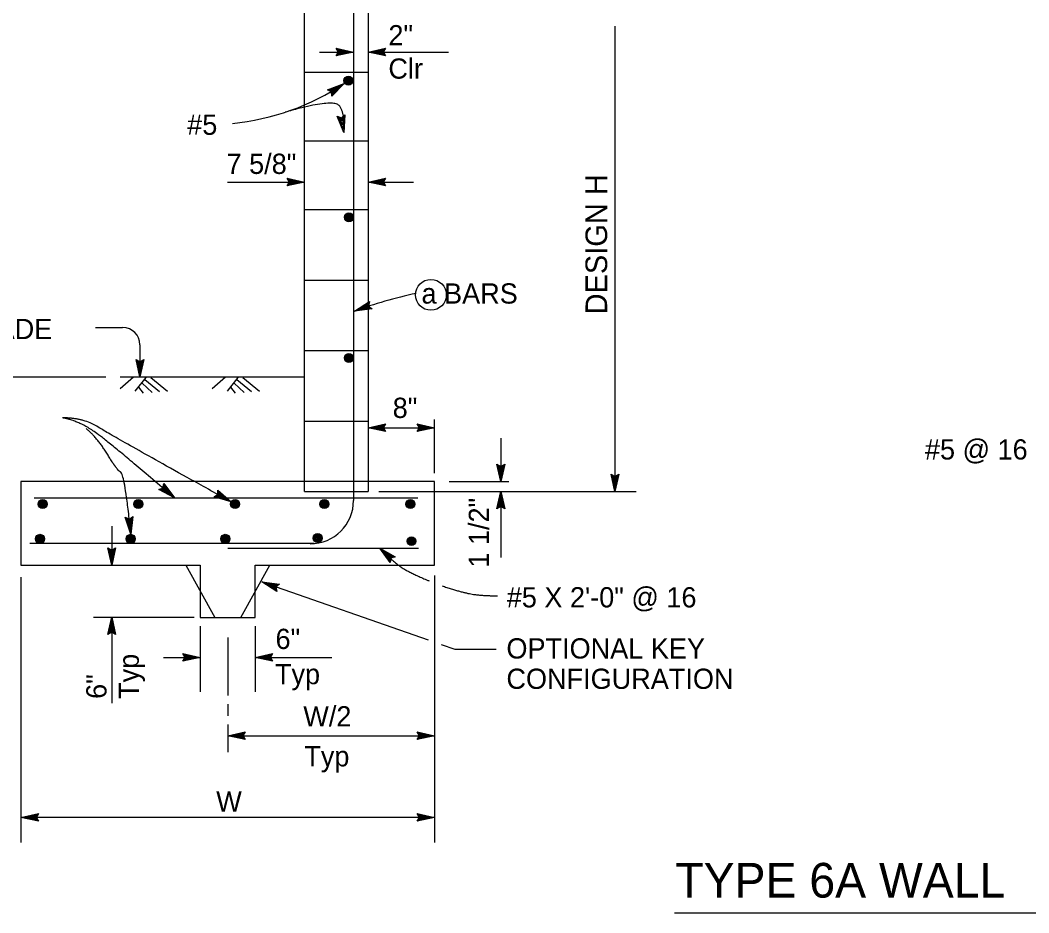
# Model space of a CAD drawing. Extents: x -894 to 866, y -472 to 714.
# Drawn here: x -708.9 to -360.1, y 216.1 to 524.8 of the extents above; entities that cross this region are included whole.
import ezdxf

# ---------------------------------------------------------------- set-up
doc = ezdxf.new("R2010")
doc.units = 0
for name, color, linetype in [('rd_PROFILE-OG', 7, 'Continuous'), ('str_Concrete-A', 7, 'Continuous'), ('str_Concrete-B', 7, 'Continuous'), ('str_Reinforcement-A', 7, 'Continuous'), ('str_Reinforcement-B', 7, 'Continuous'), ('str_Reinforcement-C', 7, 'Continuous'), ('str_Text-A', 7, 'Continuous')]:
    doc.layers.add(name, color=color, linetype=linetype)

msp = doc.modelspace()

# ---------------------------------------------------------------- linework, layer by layer
at = {"layer": 'rd_PROFILE-OG'}
for p, q in [((-669.81, 401.3), (-674.34, 397.26)), ((-610.66, 401.29), (-674.34, 401.29)), ((-665.5, 401.27), (-669.24, 396.51)), ((-663.76, 401.25), (-658.02, 396.53)), ((-637.96, 401.3), (-642.5, 397.26)), ((-633.66, 401.27), (-637.4, 396.51)), ((-631.91, 401.25), (-626.18, 396.53)), ((-668.05, 397.88), (-666.41, 395.86)), ((-666.81, 399.24), (-663.31, 396.06)), ((-665.87, 400.56), (-660.74, 396.34)), ((-636.21, 397.88), (-634.57, 395.86)), ((-634.97, 399.24), (-631.46, 396.06)), ((-634.03, 400.56), (-628.9, 396.34))]:
    msp.add_line(p, q, dxfattribs=at)
for points in [[(-610.66, 401.29), (-674.34, 401.29)], [(-642.5, 401.29), (-674.34, 401.29)], [(-674.34, 401.29), (-674.34, 401.29)], [(-610.66, 401.29), (-642.5, 401.29)]]:
    msp.add_lwpolyline(points, dxfattribs=at)
at = {"layer": 'str_Concrete-A'}
for p, q in [((-610.66, 361.77), (-610.66, 583.27)), ((-588.66, 583.27), (-588.66, 361.77)), ((-565.66, 365.27), (-708.66, 365.27)), ((-708.66, 365.27), (-708.66, 336.27)), ((-565.66, 336.27), (-565.66, 365.27)), ((-610.66, 361.77), (-588.66, 361.77)), ((-708.66, 336.27), (-646.66, 336.27)), ((-651.66, 336.27), (-641.66, 318.27)), ((-646.66, 336.27), (-646.66, 318.27)), ((-632.66, 318.27), (-622.66, 336.27)), ((-627.66, 318.27), (-627.66, 336.27)), ((-627.66, 336.27), (-565.66, 336.27)), ((-646.66, 318.27), (-627.66, 318.27))]:
    msp.add_line(p, q, dxfattribs=at)
at = {"layer": 'str_Concrete-B'}
for p, q in [((-610.66, 506.87), (-588.66, 506.87)), ((-610.66, 483.07), (-588.66, 483.07)), ((-610.66, 459.27), (-588.66, 459.27)), ((-610.66, 434.9), (-588.66, 434.9)), ((-610.66, 410.52), (-588.66, 410.52)), ((-610.66, 386.15), (-588.66, 386.15))]:
    msp.add_line(p, q, dxfattribs=at)
at = {"layer": 'str_Reinforcement-A'}
for centre, radius in [((-595.43, 503.89), 1.56), ((-595.43, 503.89), 1.37), ((-595.43, 503.89), 1.19), ((-595.43, 503.89), 1), ((-595.43, 503.89), 0.812), ((-595.43, 503.89), 0.625), ((-595.43, 503.89), 0.437), ((-595.43, 503.89), 0.187), ((-595.24, 456.63), 1.56), ((-595.24, 456.63), 1.37), ((-595.24, 456.63), 1.19), ((-595.24, 456.63), 1), ((-595.24, 456.63), 0.812), ((-595.24, 456.63), 0.625), ((-595.24, 456.63), 0.437), ((-595.24, 456.63), 0.187), ((-595.27, 407.98), 1.56), ((-595.27, 407.98), 1.37), ((-595.27, 407.98), 1.19), ((-595.27, 407.98), 1), ((-595.27, 407.98), 0.812), ((-595.27, 407.98), 0.625), ((-595.27, 407.98), 0.437), ((-595.27, 407.98), 0.187), ((-701.15, 357.44), 1.56), ((-701.15, 357.44), 1.37), ((-701.15, 357.44), 1.19), ((-701.15, 357.44), 1), ((-701.15, 357.44), 0.812), ((-701.15, 357.44), 0.625), ((-701.15, 357.44), 0.437), ((-701.15, 357.44), 0.187), ((-668.09, 357.44), 1.56), ((-668.09, 357.44), 1.37), ((-668.09, 357.44), 1.19), ((-668.09, 357.44), 1), ((-668.09, 357.44), 0.812), ((-668.09, 357.44), 0.625), ((-668.09, 357.44), 0.437), ((-668.09, 357.44), 0.187), ((-634.61, 357.44), 1.56), ((-634.61, 357.44), 1.37), ((-634.61, 357.44), 1.19), ((-634.61, 357.44), 1), ((-634.61, 357.44), 0.812), ((-634.61, 357.44), 0.625), ((-634.61, 357.44), 0.437), ((-634.61, 357.44), 0.187), ((-603.76, 357.44), 1.56), ((-603.76, 357.44), 1.37), ((-603.76, 357.44), 1.19), ((-603.76, 357.44), 1), ((-603.76, 357.44), 0.812), ((-603.76, 357.44), 0.625), ((-603.76, 357.44), 0.437), ((-603.76, 357.44), 0.187), ((-573.99, 357.44), 1.56), ((-573.99, 357.44), 1.37), ((-573.99, 357.44), 1.19), ((-573.99, 357.44), 1), ((-573.99, 357.44), 0.812), ((-573.99, 357.44), 0.625), ((-573.99, 357.44), 0.437), ((-573.99, 357.44), 0.187), ((-702.11, 345.43), 1.56), ((-702.11, 345.43), 1.37), ((-702.11, 345.43), 1.19), ((-702.11, 345.43), 1), ((-702.11, 345.43), 0.812), ((-702.11, 345.43), 0.625), ((-702.11, 345.43), 0.437), ((-702.11, 345.43), 0.187), ((-670.72, 345.43), 1.56), ((-670.72, 345.43), 1.37), ((-670.72, 345.43), 1.19), ((-670.72, 345.43), 1), ((-670.72, 345.43), 0.812), ((-670.72, 345.43), 0.625), ((-670.72, 345.43), 0.437), ((-670.72, 345.43), 0.187), ((-638.01, 345.43), 1.56), ((-638.01, 345.43), 1.37), ((-638.01, 345.43), 1.19), ((-638.01, 345.43), 1), ((-638.01, 345.43), 0.812), ((-638.01, 345.43), 0.625), ((-638.01, 345.43), 0.437), ((-638.01, 345.43), 0.187), ((-606.09, 345.69), 1.56), ((-606.09, 345.69), 1.37), ((-606.09, 345.69), 1.19), ((-606.09, 345.69), 1), ((-606.09, 345.69), 0.812), ((-606.09, 345.69), 0.625), ((-606.09, 345.69), 0.437), ((-606.09, 345.69), 0.187), ((-573.63, 344.62), 1.49), ((-573.63, 344.62), 1.32), ((-573.63, 344.62), 1.14), ((-573.63, 344.62), 0.957), ((-573.63, 344.62), 0.777), ((-573.63, 344.62), 0.598), ((-573.63, 344.62), 0.418), ((-573.63, 344.62), 0.179)]:
    msp.add_circle(centre, radius, dxfattribs=at)
at = {"layer": 'str_Reinforcement-B'}
for p, q in [((-571.42, 359.52), (-704.16, 359.52)), ((-637.14, 342.24), (-571.17, 342.24))]:
    msp.add_line(p, q, dxfattribs=at)
at = {"layer": 'str_Reinforcement-C'}
for p, q in [((-593.66, 575.12), (-593.66, 358.69)), ((-607.27, 343.76), (-705.66, 343.76))]:
    msp.add_line(p, q, dxfattribs=at)
msp.add_arc((-608.66, 358.69), 15, 270, 360, dxfattribs=at)
at = {"layer": 'str_Text-A'}
for p, q in [((-503.25, 522.68), (-503.25, 361.77)), ((-605.45, 513.77), (-593.66, 513.77)), ((-598.86, 513.77), (-599.66, 515.11)), ((-599.66, 515.11), (-599.66, 515.11)), ((-599.66, 515.11), (-593.66, 513.77)), ((-593.66, 513.77), (-599.66, 512.44)), ((-599.66, 512.44), (-598.86, 513.77)), ((-599.45, 514.75), (-595.04, 513.77)), ((-595.05, 513.77), (-599.43, 512.8)), ((-596.42, 513.77), (-599.25, 513.15)), ((-599.21, 514.39), (-596.42, 513.77)), ((-599.03, 514.05), (-597.81, 513.77)), ((-597.81, 513.77), (-599.01, 513.51)), ((-593.66, 513.77), (-593.66, 513.77)), ((-588.66, 513.77), (-582.66, 515.1)), ((-588.66, 513.77), (-560.88, 513.77)), ((-582.66, 512.43), (-588.66, 513.77)), ((-588.66, 513.77), (-588.66, 513.77)), ((-582.88, 512.79), (-587.28, 513.77)), ((-587.27, 513.77), (-582.9, 514.74)), ((-585.9, 513.77), (-583.07, 514.39)), ((-583.11, 513.15), (-585.9, 513.77)), ((-584.52, 513.77), (-583.31, 514.03)), ((-583.29, 513.49), (-584.52, 513.77)), ((-582.66, 515.1), (-583.46, 513.77)), ((-583.46, 513.77), (-582.66, 512.43)), ((-582.66, 515.1), (-582.66, 515.1)), ((-599.66, 512.44), (-599.66, 512.44)), ((-582.66, 512.43), (-582.66, 512.43)), ((-602.67, 500.68), (-596.93, 502.89)), ((-596.93, 502.89), (-601.19, 498.46)), ((-596.93, 502.89), (-596.93, 502.89)), ((-601.26, 500.01), (-602.67, 500.68)), ((-602.67, 500.68), (-602.67, 500.68)), ((-602.29, 500.51), (-598.08, 502.12)), ((-601.9, 500.34), (-599.23, 501.36)), ((-601.56, 500.14), (-600.38, 500.6)), ((-601.19, 498.46), (-601.26, 500.01)), ((-599.23, 501.36), (-601.24, 499.28)), ((-600.38, 500.6), (-601.24, 499.7)), ((-598.09, 502.11), (-601.19, 498.89)), ((-601.19, 498.46), (-601.19, 498.46)), ((-597.86, 491.02), (-596.67, 492.04)), ((-596.67, 492.04), (-596.98, 485.9)), ((-596.67, 492.04), (-596.67, 492.04)), ((-596.98, 485.9), (-599.3, 491.59)), ((-599.3, 491.59), (-599.3, 491.59)), ((-599.3, 491.59), (-597.86, 491.02)), ((-597.22, 487.27), (-598.91, 491.42)), ((-597.44, 488.62), (-598.54, 491.3)), ((-597.68, 489.98), (-598.14, 491.13)), ((-597.61, 491.24), (-597.68, 489.98)), ((-597.3, 491.47), (-597.44, 488.62)), ((-596.98, 491.77), (-597.21, 487.26)), ((-596.98, 485.9), (-596.98, 485.9)), ((-637.3, 468.79), (-610.66, 468.79)), ((-615.86, 468.79), (-616.66, 470.13)), ((-616.66, 470.13), (-616.66, 470.13)), ((-616.66, 470.13), (-610.66, 468.79)), ((-610.66, 468.79), (-616.66, 467.46)), ((-616.66, 467.46), (-615.86, 468.79)), ((-616.66, 467.46), (-616.66, 467.46)), ((-616.45, 469.77), (-612.04, 468.79)), ((-612.05, 468.79), (-616.43, 467.82)), ((-613.42, 468.79), (-616.25, 468.17)), ((-616.21, 469.42), (-613.42, 468.79)), ((-616.03, 469.07), (-614.81, 468.79)), ((-614.81, 468.79), (-616.01, 468.53)), ((-610.66, 468.79), (-610.66, 468.79)), ((-588.66, 468.79), (-582.66, 470.12)), ((-588.66, 468.79), (-572.89, 468.79)), ((-582.66, 467.45), (-588.66, 468.79)), ((-588.66, 468.79), (-588.66, 468.79)), ((-582.88, 467.81), (-587.28, 468.79)), ((-587.27, 468.79), (-582.9, 469.76)), ((-585.9, 468.79), (-583.07, 469.41)), ((-583.11, 468.17), (-585.9, 468.79)), ((-584.52, 468.79), (-583.31, 469.06)), ((-583.29, 468.51), (-584.52, 468.79)), ((-582.66, 470.12), (-583.46, 468.79)), ((-583.46, 468.79), (-582.66, 467.45)), ((-582.66, 470.12), (-582.66, 470.12)), ((-582.66, 467.45), (-582.66, 467.45)), ((-593.35, 424.12), (-588.2, 427.47)), ((-592.05, 424.61), (-588.29, 427.05)), ((-590.76, 425.08), (-588.34, 426.66)), ((-589.47, 425.57), (-588.43, 426.24)), ((-588.22, 425.74), (-589.47, 425.57)), ((-588.2, 427.47), (-588.48, 425.94)), ((-588.48, 425.94), (-587.26, 424.97)), ((-588.2, 427.47), (-588.2, 427.47)), ((-587.26, 424.97), (-593.35, 424.12)), ((-593.35, 424.12), (-593.35, 424.12)), ((-587.59, 425.22), (-592.06, 424.6)), ((-587.93, 425.48), (-590.76, 425.08)), ((-587.26, 424.97), (-587.26, 424.97)), ((-682.94, 418.55), (-673.52, 418.55)), ((-667.52, 412.55), (-667.52, 401.47)), ((-667.52, 401.47), (-668.85, 407.47)), ((-668.85, 407.47), (-668.85, 407.47)), ((-668.85, 407.47), (-667.52, 406.67)), ((-667.53, 402.86), (-668.5, 407.24)), ((-667.52, 404.24), (-668.15, 407.06)), ((-667.52, 405.62), (-667.79, 406.83)), ((-667.52, 406.67), (-666.18, 407.47)), ((-666.18, 407.47), (-667.52, 401.47)), ((-666.54, 407.26), (-667.52, 402.85)), ((-666.9, 407.02), (-667.52, 404.24)), ((-667.25, 406.85), (-667.52, 405.62)), ((-666.18, 407.47), (-666.18, 407.47)), ((-679.32, 401.29), (-770.2, 401.29)), ((-667.52, 401.47), (-667.52, 401.47)), ((-588.66, 383.85), (-582.66, 385.18)), ((-588.66, 383.85), (-565.66, 383.85)), ((-582.66, 382.51), (-588.66, 383.85)), ((-588.66, 383.85), (-588.66, 383.85)), ((-582.88, 382.86), (-587.28, 383.85)), ((-587.27, 383.85), (-582.9, 384.82)), ((-585.9, 383.85), (-583.07, 384.47)), ((-583.11, 383.22), (-585.9, 383.85)), ((-584.52, 383.85), (-583.31, 384.11)), ((-583.29, 383.57), (-584.52, 383.85)), ((-582.66, 385.18), (-583.46, 383.85)), ((-583.46, 383.85), (-582.66, 382.51)), ((-582.66, 385.18), (-582.66, 385.18)), ((-570.86, 383.85), (-571.66, 385.19)), ((-571.66, 385.19), (-571.66, 385.19)), ((-571.66, 385.19), (-565.66, 383.85)), ((-565.66, 383.85), (-571.66, 382.52)), ((-571.66, 382.52), (-570.86, 383.85)), ((-571.45, 384.83), (-567.04, 383.85)), ((-567.05, 383.85), (-571.43, 382.88)), ((-568.42, 383.85), (-571.25, 383.22)), ((-571.21, 384.47), (-568.42, 383.85)), ((-571.03, 384.13), (-569.81, 383.85)), ((-569.81, 383.85), (-571.01, 383.58)), ((-565.66, 368.09), (-565.66, 386.67)), ((-565.66, 383.85), (-565.66, 383.85)), ((-582.66, 382.51), (-582.66, 382.51)), ((-571.66, 382.52), (-571.66, 382.52)), ((-542.73, 380.25), (-542.73, 365.27)), ((-542.73, 365.27), (-544.06, 371.27)), ((-544.06, 371.27), (-544.06, 371.27)), ((-544.06, 371.27), (-542.73, 370.47)), ((-542.73, 366.66), (-543.7, 371.04)), ((-542.72, 368.04), (-543.35, 370.86)), ((-542.72, 369.42), (-542.99, 370.63)), ((-542.73, 370.47), (-541.39, 371.27)), ((-541.39, 371.27), (-542.73, 365.27)), ((-541.74, 371.06), (-542.73, 366.65)), ((-542.1, 370.82), (-542.72, 368.04)), ((-542.45, 370.65), (-542.72, 369.42)), ((-541.39, 371.27), (-541.39, 371.27)), ((-503.25, 361.77), (-504.58, 367.77)), ((-504.58, 367.77), (-504.58, 367.77)), ((-504.58, 367.77), (-503.25, 366.97)), ((-503.26, 363.16), (-504.22, 367.54)), ((-503.25, 364.54), (-503.88, 367.36)), ((-503.25, 365.92), (-503.52, 367.13)), ((-503.25, 366.97), (-501.91, 367.77)), ((-501.91, 367.77), (-503.25, 361.77)), ((-502.27, 367.56), (-503.25, 363.15)), ((-502.63, 367.32), (-503.25, 364.54)), ((-502.97, 367.15), (-503.25, 365.92)), ((-501.91, 367.77), (-501.91, 367.77)), ((-661.03, 362.49), (-659.56, 362.97)), ((-658.76, 362.28), (-659.85, 362.87)), ((-659.56, 362.97), (-659.28, 364.51)), ((-659.51, 363.3), (-658.76, 362.28)), ((-659.41, 363.67), (-657.71, 361.38)), ((-659.35, 364.1), (-656.67, 360.47)), ((-659.28, 364.51), (-659.28, 364.51)), ((-659.28, 364.51), (-655.63, 359.57)), ((-560.63, 365.27), (-540.01, 365.27)), ((-542.73, 365.27), (-542.73, 365.27)), ((-655.63, 359.57), (-661.03, 362.49)), ((-661.03, 362.49), (-661.03, 362.49)), ((-656.68, 360.47), (-660.62, 362.61)), ((-657.71, 361.38), (-660.26, 362.75)), ((-655.63, 359.57), (-655.63, 359.57)), ((-641.91, 359.95), (-640.57, 360.73)), ((-636.02, 358.23), (-641.91, 359.95)), ((-641.91, 359.95), (-641.91, 359.95)), ((-637.24, 358.89), (-641.54, 360.15)), ((-638.44, 359.56), (-641.21, 360.37)), ((-639.65, 360.23), (-640.84, 360.57)), ((-640.57, 360.73), (-640.63, 362.29)), ((-640.63, 362.29), (-640.63, 362.29)), ((-640.63, 362.29), (-636.02, 358.23)), ((-640.61, 361.87), (-637.22, 358.89)), ((-640.59, 361.06), (-639.65, 360.23)), ((-640.58, 361.45), (-638.44, 359.56)), ((-584.94, 361.77), (-495.95, 361.77)), ((-544.07, 355.77), (-542.73, 361.77)), ((-543.71, 355.99), (-542.73, 360.39)), ((-542.73, 361.77), (-542.73, 361.77)), ((-542.73, 361.77), (-541.4, 355.77)), ((-542.73, 361.77), (-542.73, 338.94)), ((-542.72, 360.38), (-541.76, 356.01)), ((-503.25, 361.77), (-503.25, 361.77)), ((-636.02, 358.23), (-636.02, 358.23)), ((-542.73, 356.57), (-544.07, 355.77)), ((-543.35, 356.22), (-542.73, 359.01)), ((-543, 356.4), (-542.73, 357.63)), ((-542.73, 359.01), (-542.1, 356.19)), ((-542.73, 357.63), (-542.46, 356.42)), ((-541.4, 355.77), (-542.73, 356.57)), ((-670.63, 347.09), (-672.6, 352.91)), ((-672.6, 352.91), (-672.6, 352.91)), ((-672.6, 352.91), (-671.19, 352.26)), ((-670.78, 348.47), (-672.22, 352.71)), ((-670.92, 349.83), (-671.85, 352.58)), ((-671.07, 351.21), (-671.47, 352.38)), ((-671.19, 352.26), (-669.94, 353.2)), ((-670.93, 352.46), (-671.07, 351.21)), ((-670.61, 352.67), (-670.92, 349.83)), ((-670.27, 352.94), (-670.77, 348.46)), ((-669.94, 353.2), (-670.63, 347.09)), ((-669.94, 353.2), (-669.94, 353.2)), ((-544.07, 355.77), (-544.07, 355.77)), ((-541.4, 355.77), (-541.4, 355.77)), ((-677.3, 349.81), (-677.3, 336.27)), ((-670.63, 347.09), (-670.63, 347.09)), ((-677.3, 336.27), (-678.63, 342.27)), ((-678.63, 342.27), (-678.63, 342.27)), ((-678.63, 342.27), (-677.3, 341.47)), ((-677.3, 337.66), (-678.27, 342.04)), ((-677.3, 339.04), (-677.92, 341.86)), ((-677.3, 341.47), (-675.96, 342.27)), ((-675.96, 342.27), (-677.3, 336.27)), ((-676.31, 342.06), (-677.3, 337.65)), ((-675.96, 342.27), (-675.96, 342.27)), ((-581.03, 337.19), (-584.53, 342.24)), ((-584.53, 342.24), (-584.53, 342.24)), ((-584.53, 342.24), (-579.22, 339.16)), ((-677.29, 340.42), (-677.56, 341.63)), ((-676.67, 341.82), (-677.3, 339.04)), ((-677.02, 341.65), (-677.29, 340.42)), ((-580.94, 337.6), (-583.52, 341.31)), ((-583.51, 341.3), (-579.63, 339.05)), ((-580.87, 338.02), (-582.5, 340.37)), ((-582.5, 340.37), (-580, 338.92)), ((-580.77, 338.4), (-581.49, 339.43)), ((-581.49, 339.43), (-580.42, 338.81)), ((-580.71, 338.72), (-581.03, 337.19)), ((-579.22, 339.16), (-580.71, 338.72)), ((-579.22, 339.16), (-579.22, 339.16)), ((-677.3, 336.27), (-677.3, 336.27)), ((-581.03, 337.19), (-581.03, 337.19)), ((-708.66, 332.17), (-708.66, 240.4)), ((-565.66, 332.8), (-565.66, 240.4)), ((-620.17, 327.27), (-625.39, 330.5)), ((-625.39, 330.5), (-625.39, 330.5)), ((-625.39, 330.5), (-619.29, 329.79)), ((-625.39, 330.5), (-567.89, 310.48)), ((-620.25, 327.67), (-624.09, 330.05)), ((-624.08, 330.05), (-619.63, 329.53)), ((-620.36, 328.09), (-622.78, 329.59)), ((-622.78, 329.59), (-619.91, 329.26)), ((-620.41, 328.48), (-621.48, 329.14)), ((-621.48, 329.14), (-620.25, 328.99)), ((-619.29, 329.79), (-620.48, 328.8)), ((-620.48, 328.8), (-620.17, 327.27)), ((-619.29, 329.79), (-619.29, 329.79)), ((-620.17, 327.27), (-620.17, 327.27)), ((-683.6, 318.3), (-648.77, 318.3)), ((-678.64, 312.3), (-677.3, 318.3)), ((-677.3, 318.3), (-677.3, 288.59)), ((-677.3, 318.3), (-677.3, 318.3)), ((-677.3, 318.3), (-675.97, 312.3)), ((-678.28, 312.52), (-677.3, 316.92)), ((-677.92, 312.75), (-677.3, 315.54)), ((-677.58, 312.93), (-677.3, 314.16)), ((-677.3, 315.54), (-676.67, 312.72)), ((-677.3, 314.16), (-677.03, 312.95)), ((-677.29, 316.91), (-676.33, 312.54)), ((-646.66, 315.24), (-646.66, 292.46)), ((-627.66, 315.24), (-627.66, 292.46)), ((-677.3, 313.1), (-678.64, 312.3)), ((-678.64, 312.3), (-678.64, 312.3)), ((-675.97, 312.3), (-677.3, 313.1)), ((-675.97, 312.3), (-675.97, 312.3)), ((-563.4, 308.92), (-558.64, 307.26)), ((-558.64, 307.26), (-544.38, 307.26)), ((-659.34, 304.44), (-646.66, 304.44)), ((-651.86, 304.44), (-652.66, 305.78)), ((-652.66, 305.78), (-652.66, 305.78)), ((-652.66, 305.78), (-646.66, 304.44)), ((-646.66, 304.44), (-652.66, 303.11)), ((-652.66, 303.11), (-651.86, 304.44)), ((-652.44, 305.42), (-648.04, 304.44)), ((-648.05, 304.43), (-652.43, 303.47)), ((-649.42, 304.44), (-652.25, 303.81)), ((-652.21, 305.06), (-649.42, 304.44)), ((-652.03, 304.72), (-650.81, 304.44)), ((-650.81, 304.44), (-652.01, 304.17)), ((-646.66, 304.44), (-646.66, 304.44)), ((-627.66, 304.44), (-621.66, 305.77)), ((-627.66, 304.44), (-601.15, 304.44)), ((-621.66, 303.1), (-627.66, 304.44)), ((-627.66, 304.44), (-627.66, 304.44)), ((-621.88, 303.45), (-626.28, 304.44)), ((-626.27, 304.44), (-621.9, 305.41)), ((-624.9, 304.44), (-622.07, 305.06)), ((-622.11, 303.81), (-624.9, 304.44)), ((-623.52, 304.44), (-622.31, 304.7)), ((-622.29, 304.16), (-623.52, 304.44)), ((-621.66, 305.77), (-622.46, 304.44)), ((-622.46, 304.44), (-621.66, 303.1)), ((-621.66, 305.77), (-621.66, 305.77)), ((-652.66, 303.11), (-652.66, 303.11)), ((-621.66, 303.1), (-621.66, 303.1)), ((-637.16, 277.34), (-631.16, 278.67)), ((-637.16, 277.34), (-565.66, 277.34)), ((-631.16, 276), (-637.16, 277.34)), ((-637.16, 277.34), (-637.16, 277.34)), ((-631.38, 276.35), (-635.78, 277.34)), ((-635.77, 277.34), (-631.4, 278.31)), ((-634.4, 277.34), (-631.57, 277.96)), ((-631.61, 276.71), (-634.4, 277.34)), ((-633.02, 277.33), (-631.81, 277.6)), ((-631.79, 277.06), (-633.02, 277.33)), ((-631.16, 278.67), (-631.96, 277.34)), ((-631.96, 277.34), (-631.16, 276)), ((-631.16, 278.67), (-631.16, 278.67)), ((-631.16, 276), (-631.16, 276)), ((-570.86, 277.34), (-571.66, 278.68)), ((-571.66, 278.68), (-571.66, 278.68)), ((-571.66, 278.68), (-565.66, 277.34)), ((-565.66, 277.34), (-571.66, 276.01)), ((-571.66, 276.01), (-570.86, 277.34)), ((-571.66, 276.01), (-571.66, 276.01)), ((-571.45, 278.32), (-567.04, 277.34)), ((-567.05, 277.33), (-571.43, 276.37)), ((-568.42, 277.34), (-571.25, 276.71)), ((-571.21, 277.96), (-568.42, 277.34)), ((-571.03, 277.62), (-569.81, 277.34)), ((-569.81, 277.34), (-571.01, 277.07)), ((-565.66, 277.34), (-565.66, 277.34)), ((-708.66, 249.11), (-702.66, 250.44)), ((-565.66, 249.11), (-708.66, 249.11)), ((-702.66, 247.77), (-708.66, 249.11)), ((-708.66, 249.11), (-708.66, 249.11)), ((-702.88, 248.12), (-707.28, 249.11)), ((-707.27, 249.11), (-702.9, 250.08)), ((-705.9, 249.1), (-703.07, 249.73)), ((-703.11, 248.48), (-705.9, 249.1)), ((-704.52, 249.1), (-703.31, 249.37)), ((-703.29, 248.83), (-704.52, 249.1)), ((-702.66, 250.44), (-703.46, 249.11)), ((-703.46, 249.11), (-702.66, 247.77)), ((-702.66, 250.44), (-702.66, 250.44)), ((-702.66, 247.77), (-702.66, 247.77)), ((-570.86, 249.11), (-571.66, 250.45)), ((-571.66, 250.45), (-571.66, 250.45)), ((-571.66, 250.45), (-565.66, 249.11)), ((-565.66, 249.11), (-571.66, 247.78)), ((-571.66, 247.78), (-570.86, 249.11)), ((-571.66, 247.78), (-571.66, 247.78)), ((-571.45, 250.09), (-567.04, 249.11)), ((-567.05, 249.1), (-571.43, 248.14)), ((-568.42, 249.11), (-571.25, 248.48)), ((-571.21, 249.73), (-568.42, 249.11)), ((-571.03, 249.38), (-569.81, 249.11)), ((-569.81, 249.11), (-571.01, 248.84)), ((-565.66, 249.11), (-565.66, 249.11)), ((-482.72, 216.09), (-338.69, 216.09))]:
    msp.add_line(p, q, dxfattribs=at)
for points in [[(-637.16, 311.27), (-637.16, 291.27)], [(-637.16, 288.27), (-637.16, 284.27)], [(-637.16, 281.27), (-637.16, 271.67)]]:
    msp.add_lwpolyline(points, dxfattribs=at)
msp.add_circle((-566.9, 429.81), 5.32, dxfattribs=at)
for centre, radius, start, end in [((-644.03, 573.81), 85.14, 275.7077, 303.587), ((-542.68, 288.81), 144.48, 101.7294, 110.5296), ((-673.52, 412.55), 6, 0, 90)]:
    msp.add_arc(centre, radius, start, end, dxfattribs=at)
for points in [[(-596.98, 485.9), (-596.54, 491.96), (-600.13, 497.93), (-617.3, 492.97)], [(-635.95, 358.19), (-677.33, 381.1), (-687.03, 387.27), (-694.29, 387.27)], [(-655.58, 359.52), (-678.47, 379.21), (-688.76, 386.23), (-694.29, 387.27)], [(-670.63, 347.1), (-672.86, 367.78), (-675.31, 368.96), (-682.42, 380.61), (-686.14, 383.54)], [(-584.53, 342.24), (-579.53, 337.02), (-573.5, 333.38), (-567.55, 330.87)], [(-563.05, 329.17), (-555.11, 326.51), (-547.81, 325.73), (-543.88, 325.73)]]:
    msp.add_open_spline(points, degree=2, dxfattribs=at)

# ---------------------------------------------------------------- texts
for s, height, p in [('2"', 7, (-581.61, 516.09)), ('Clr', 7, (-581.61, 504.56)), ('#5', 7, (-651.18, 485.15)), ('7 5/8" ', 7, (-637.58, 471.62)), ('a BARS', 7, (-570.16, 426.78)), ('FINISHED GRADE', 7, (-777.4, 414.5)), ('8"', 7, (-580.12, 387.23)), ('#5 @ 16', 7, (-396.07, 372.85)), ('#5 X 2\'-0" @ 16', 7, (-540.68, 321.71)), ('6"', 7, (-620.64, 307.33)), ('OPTIONAL KEY', 7, (-540.79, 304.04)), ('Typ', 7, (-620.84, 295.15)), ('CONFIGURATION', 7, (-540.79, 293.54)), ('W/2', 7, (-611.04, 280.55)), ('Typ', 7, (-610.69, 266.73)), ('W', 7, (-641.15, 251.07)), ('TYPE 6A WALL', 12, (-482.41, 221.35))]:
    msp.add_text(s, height=height, dxfattribs=at).set_placement(p)
for s, height, p in [('DESIGN H', 7.5, (-505.95, 423.04)), ('1 1/2"', 7, (-546.81, 335.47)), ('Typ', 7, (-667.9, 290.07)), ('6"', 7, (-679.09, 290.07))]:
    msp.add_text(s, height=height, rotation=90, dxfattribs=at).set_placement(p)

doc.saveas('drawing.dxf')
